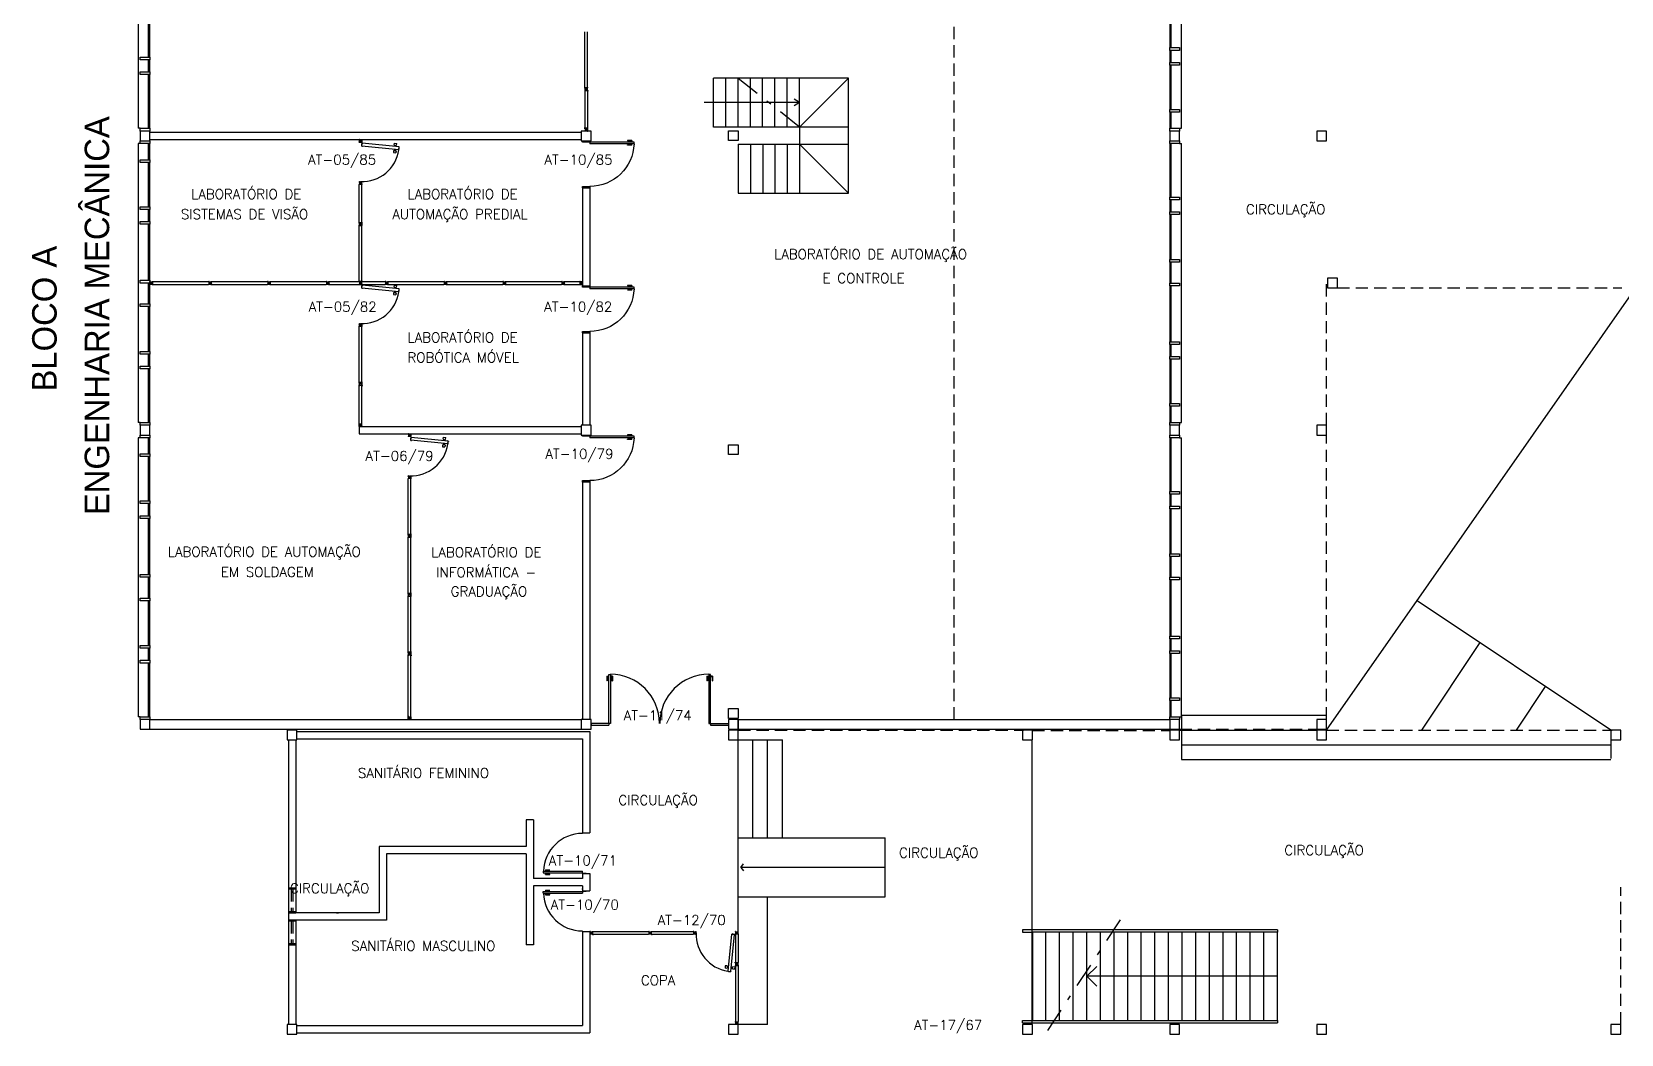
# Model space of a CAD drawing. Header units: centimetres. Extents: x -214 to 72, y 205 to 367.
# Drawn here: x -213.24 to -180.83, y 278.9 to 299.34 of the extents above; entities that cross this region are included whole.
import ezdxf

# ---------------------------------------------------------------- set-up
doc = ezdxf.new("R2010")
doc.units = ezdxf.units.CM
doc.header["$MEASUREMENT"] = 0
doc.linetypes.add('DASHDOT', pattern=[1, 0.5, -0.25, 0, -0.25])
doc.linetypes.add('HIDDEN', pattern=[0.375, 0.25, -0.125])
doc.layers.get('0').update_dxf_attribs({"linetype": 'CONTINUOUS'})
for name, color, linetype in [('1', 1, 'CONTINUOUS'), ('2', 2, 'CONTINUOUS'), ('ALV', 2, 'CONTINUOUS'), ('AR-ATT01-EFL', 1, 'CONTINUOUS'), ('DIV', 2, 'CONTINUOUS'), ('ENDEREÇO NOVO', 2, 'CONTINUOUS'), ('ESQ', 1, 'CONTINUOUS'), ('ESTRUT', 3, 'CONTINUOUS'), ('JAN2', 1, 'HIDDEN'), ('MACANETA', 2, 'CONTINUOUS'), ('MARCO', 2, 'CONTINUOUS'), ('PISO', 1, 'CONTINUOUS'), ('PORTA', 1, 'CONTINUOUS'), ('PROJ', 1, 'HIDDEN'), ('PROJEÇÃO', 1, 'HIDDEN'), ('TEXTO', 2, 'CONTINUOUS'), ('USO', 2, 'CONTINUOUS')]:
    doc.layers.add(name, color=color, linetype=linetype)
doc.styles.add('UNB-100', font='simplex.shx', dxfattribs={"height": 0.2})

# ---------------------------------------------------------------- blocks, each defined once
blk = doc.blocks.new('DOOR80')
at = {"layer": 'MACANETA'}
for p, q in [((-0.015, -0.665), (-0.01, -0.665)), ((-0.015, -0.755), (-0.015, -0.665)), ((-0.015, -0.755), (0.012, -0.755)), ((-0.01, -0.755), (-0.01, -0.665)), ((-0.01, -0.735), (0.012, -0.735)), ((0.012, -0.763), (0.012, -0.728)), ((0.012, -0.728), (0.015, -0.728)), ((0.012, -0.763), (0.015, -0.763)), ((0.053, -0.728), (0.05, -0.728)), ((0.053, -0.763), (0.05, -0.763)), ((0.053, -0.763), (0.053, -0.728)), ((0.075, -0.735), (0.053, -0.735)), ((0.08, -0.755), (0.053, -0.755)), ((0.08, -0.665), (0.075, -0.665)), ((0.075, -0.755), (0.075, -0.665)), ((0.08, -0.755), (0.08, -0.665))]:
    blk.add_line(p, q, dxfattribs=at)
at = {"layer": 'PORTA'}
for p, q in [((0.015, -0.8), (0.015, 0)), ((0.015, 0), (0.05, 0)), ((0.05, -0.8), (0.05, 0)), ((0.05, -0.8), (0.015, -0.8))]:
    blk.add_line(p, q, dxfattribs=at)
at = {"layer": 'PORTA', "color": 1}
blk.add_arc((0.02, 0), 0.8, 272.1491, 0, dxfattribs=at)
blk = doc.blocks.new('DOOR-80')
at = {"layer": 'MACANETA'}
for p, q in [((-0.08, -0.755), (-0.08, -0.665)), ((-0.08, -0.665), (-0.075, -0.665)), ((-0.08, -0.755), (-0.053, -0.755)), ((-0.075, -0.755), (-0.075, -0.665)), ((-0.075, -0.735), (-0.053, -0.735)), ((-0.053, -0.728), (-0.05, -0.728)), ((-0.053, -0.763), (-0.053, -0.728)), ((-0.053, -0.763), (-0.05, -0.763)), ((-0.012, -0.728), (-0.015, -0.728)), ((-0.012, -0.763), (-0.015, -0.763)), ((-0.012, -0.763), (-0.012, -0.728)), ((0.01, -0.735), (-0.012, -0.735)), ((0.015, -0.755), (-0.012, -0.755)), ((0.01, -0.755), (0.01, -0.665)), ((0.015, -0.665), (0.01, -0.665)), ((0.015, -0.755), (0.015, -0.665))]:
    blk.add_line(p, q, dxfattribs=at)
at = {"layer": 'PORTA'}
for p, q in [((-0.05, -0.8), (-0.05, 0)), ((-0.015, 0), (-0.05, 0)), ((-0.015, -0.8), (-0.015, 0)), ((-0.05, -0.8), (-0.015, -0.8))]:
    blk.add_line(p, q, dxfattribs=at)
at = {"layer": 'PORTA', "color": 1}
blk.add_arc((-0.02, 0), 0.8, 180, 267.8509, dxfattribs=at)
blk = doc.blocks.new('ESQ6')
at = {"layer": 'ESQ'}
for p, q in [((-0.24, 5.745), (-0.24, 0.055)), ((-0.2, 5.745), (-0.24, 5.745)), ((-0.2, 5.745), (-0.2, 5.745)), ((-0.025, 5.415), (-0.025, 5.745)), ((0, 5.415), (0, 5.745)), ((-0.025, 4.455), (-0.025, 5.36)), ((0, 4.455), (0, 5.36)), ((-0.025, 4.155), (-0.025, 4.4)), ((0, 4.155), (0, 4.4)), ((-0.025, 2.955), (-0.025, 4.1)), ((0, 2.955), (0, 4.1)), ((-0.025, 2.475), (-0.025, 2.9)), ((0, 2.475), (0, 2.9)), ((-0.025, 1.505), (-0.025, 2.42)), ((0, 1.505), (0, 2.42)), ((-0.025, 1.205), (-0.025, 1.45)), ((0, 1.205), (0, 1.45)), ((-0.025, 0.055), (-0.025, 1.15)), ((0, 0.055), (0, 1.15)), ((-0.2, 0.055), (-0.24, 0.055))]:
    blk.add_line(p, q, dxfattribs=at)
for points in [[(0, 5.745), (-0.2, 5.745), (-0.2, 5.8), (0, 5.8)], [(0, 5.36), (-0.2, 5.36), (-0.2, 5.415), (0, 5.415)], [(0, 4.4), (-0.2, 4.4), (-0.2, 4.455), (0, 4.455)], [(0, 4.1), (-0.2, 4.1), (-0.2, 4.155), (0, 4.155)], [(0, 2.9), (-0.2, 2.9), (-0.2, 2.955), (0, 2.955)], [(0, 2.42), (-0.2, 2.42), (-0.2, 2.475), (0, 2.475)], [(0, 1.45), (-0.2, 1.45), (-0.2, 1.505), (0, 1.505)], [(0, 1.15), (-0.2, 1.15), (-0.2, 1.205), (0, 1.205)], [(0, 0), (-0.2, 0), (-0.2, 0.055), (0, 0.055)]]:
    blk.add_lwpolyline(points, close=True, dxfattribs=at)
blk = doc.blocks.new('DOOR90')
at = {"layer": 'MACANETA'}
for p, q in [((-0.015, -0.755), (-0.01, -0.755)), ((-0.015, -0.845), (-0.015, -0.755)), ((-0.015, -0.845), (0.012, -0.845)), ((-0.01, -0.845), (-0.01, -0.755)), ((-0.01, -0.825), (0.012, -0.825)), ((0.012, -0.853), (0.012, -0.818)), ((0.012, -0.818), (0.015, -0.818)), ((0.012, -0.853), (0.015, -0.853)), ((0.053, -0.818), (0.05, -0.818)), ((0.053, -0.853), (0.05, -0.853)), ((0.053, -0.853), (0.053, -0.818)), ((0.075, -0.825), (0.053, -0.825)), ((0.08, -0.845), (0.053, -0.845)), ((0.08, -0.755), (0.075, -0.755)), ((0.075, -0.845), (0.075, -0.755)), ((0.08, -0.845), (0.08, -0.755))]:
    blk.add_line(p, q, dxfattribs=at)
at = {"layer": 'PORTA'}
for p, q in [((0.015, -0.89), (0.015, 0.01)), ((0.015, 0.01), (0.05, 0.01)), ((0.05, -0.89), (0.05, 0.01)), ((0.05, -0.89), (0.015, -0.89))]:
    blk.add_line(p, q, dxfattribs=at)
at = {"layer": 'PORTA', "color": 1}
blk.add_arc((0.02, 0.01), 0.9, 271.9102, 0, dxfattribs=at)
blk = doc.blocks.new('PDFT')
at = {"color": 1}
for p, q in [((0.318, 0.979), (0.318, 0.889)), ((0.318, 0.979), (0.358, 0.979)), ((0.433, 0.979), (0.393, 0.979)), ((0.433, 0.979), (0.433, 0.889)), ((2.362, 0.979), (2.362, 0.889)), ((2.362, 0.979), (2.402, 0.979)), ((2.477, 0.979), (2.437, 0.979)), ((2.477, 0.979), (2.477, 0.889)), ((0.328, 0.889), (0.318, 0.889)), ((0.328, 0.969), (0.328, 0.889)), ((0.328, 0.969), (0.358, 0.969)), ((0.423, 0.969), (0.393, 0.969)), ((0.423, 0.969), (0.423, 0.889)), ((0.423, 0.889), (0.433, 0.889)), ((2.372, 0.889), (2.362, 0.889)), ((2.372, 0.969), (2.372, 0.889)), ((2.372, 0.969), (2.402, 0.969)), ((2.467, 0.969), (2.437, 0.969)), ((2.467, 0.969), (2.467, 0.889)), ((2.467, 0.889), (2.477, 0.889))]:
    blk.add_line(p, q, dxfattribs=at)
at = {"color": 2}
for p, q in [((0.358, 0.018), (0.358, 1.019)), ((0.358, 1.019), (0.393, 1.019)), ((0.393, 1.019), (0.393, 0.018)), ((2.402, 1.019), (2.402, 0.018)), ((2.437, 1.019), (2.402, 1.019)), ((2.437, 0.018), (2.437, 1.019)), ((0.358, 0.018), (0, 0.017)), ((0, 0.017), (0, -0.017)), ((0.393, 0.018), (0.358, 0.018)), ((0.358, 0.018), (0.358, -0.017)), ((2.402, 0.018), (2.437, 0.018)), ((2.437, 0.017), (2.437, -0.017)), ((2.437, 0.017), (2.805, 0.017)), ((2.805, 0.017), (2.805, -0.017)), ((0, -0.017), (0.358, -0.017)), ((2.437, -0.017), (2.805, -0.017))]:
    blk.add_line(p, q, dxfattribs=at)
at = {"color": 1}
for centre, start, end in [((0.393, 0.018), 0.0837, 90), ((2.402, 0.018), 90, 179.9163)]:
    blk.add_arc(centre, 1.002, start, end, dxfattribs=at)
blk = doc.blocks.new('MTDIV')
for p, q in [((-0.0285, 0.0185), (-0.0285, 0.0285)), ((-0.0185, 0.0285), (-0.0285, 0.0285)), ((-0.0265, 0.0185), (-0.0285, 0.0185)), ((-0.0265, 0.0235), (-0.0265, 0.0265)), ((-0.0265, 0.0265), (-0.0185, 0.0265)), ((-0.0265, 0.0235), (0.0265, 0.0235)), ((-0.0215, 0.0235), (-0.0265, 0.0235)), ((-0.0265, 0.0185), (-0.0265, 0.0215)), ((-0.0265, 0.0215), (-0.0235, 0.0215)), ((-0.0235, 0.0215), (-0.0235, -0.0215)), ((-0.0215, 0.0235), (-0.0215, 0.0215)), ((-0.0215, 0.0215), (0.0215, 0.0215)), ((-0.0215, 0.0195), (0.0195, 0.0195)), ((-0.0215, 0.0195), (-0.0215, -0.0195)), ((-0.0185, 0.0265), (-0.0185, 0.0285)), ((-0.0049, 0), (0.0049, 0)), ((0, -0.0049), (0, 0.0049)), ((0.0195, 0.0095), (0.0115, 0.0095)), ((0.0115, 0.0095), (0.0115, 0.0075)), ((0.0215, 0.0075), (0.0115, 0.0075)), ((0.0135, 0.0075), (0.0135, 0.0055)), ((0.0215, 0.0055), (0.0135, 0.0055)), ((0.0185, 0.0265), (0.0185, 0.0285)), ((0.0185, 0.0285), (0.0285, 0.0285)), ((0.0185, 0.0265), (0.0265, 0.0265)), ((0.0195, 0.0195), (0.0195, 0.0095)), ((0.0215, 0.0235), (0.0215, 0.0075)), ((0.0215, 0.0235), (0.0265, 0.0235)), ((0.0215, 0.0055), (0.0215, -0.0055)), ((0.0235, 0.0215), (0.0235, -0.0215)), ((0.0265, 0.0215), (0.0235, 0.0215)), ((0.0265, 0.0235), (0.0265, 0.0265)), ((0.0265, 0.0185), (0.0265, 0.0215)), ((0.0265, 0.0185), (0.0285, 0.0185)), ((0.0285, 0.0185), (0.0285, 0.0285)), ((-0.0285, -0.0185), (-0.0285, -0.0285)), ((-0.0285, -0.0185), (-0.0265, -0.0185)), ((-0.0185, -0.0285), (-0.0285, -0.0285)), ((-0.0265, -0.0185), (-0.0265, -0.0215)), ((-0.0265, -0.0215), (-0.0235, -0.0215)), ((0.0265, -0.0235), (-0.0265, -0.0235)), ((-0.0265, -0.0235), (-0.0265, -0.0265)), ((-0.0215, -0.0235), (-0.0265, -0.0235)), ((-0.0185, -0.0265), (-0.0265, -0.0265)), ((-0.0215, -0.0195), (0.0195, -0.0195)), ((-0.0215, -0.0215), (0.0215, -0.0215)), ((-0.0215, -0.0215), (-0.0215, -0.0235)), ((-0.0185, -0.0265), (-0.0185, -0.0285)), ((0.0215, -0.0075), (0.0115, -0.0075)), ((0.0115, -0.0075), (0.0115, -0.0095)), ((0.0195, -0.0095), (0.0115, -0.0095)), ((0.0215, -0.0055), (0.0135, -0.0055)), ((0.0135, -0.0055), (0.0135, -0.0075)), ((0.0185, -0.0265), (0.0185, -0.0285)), ((0.0265, -0.0265), (0.0185, -0.0265)), ((0.0185, -0.0285), (0.0285, -0.0285)), ((0.0195, -0.0095), (0.0195, -0.0195)), ((0.0215, -0.0075), (0.0215, -0.0235)), ((0.0215, -0.0235), (0.0265, -0.0235)), ((0.0265, -0.0215), (0.0235, -0.0215)), ((0.0265, -0.0185), (0.0265, -0.0215)), ((0.0285, -0.0185), (0.0265, -0.0185)), ((0.0265, -0.0235), (0.0265, -0.0265)), ((0.0285, -0.0185), (0.0285, -0.0285))]:
    blk.add_line(p, q)
blk = doc.blocks.new('DIV12')
for p, q in [((-0.005, 0), (0.005, 0)), ((0, -0.005), (0, 0.005)), ((0.024, 0.018), (0.028, 0.018)), ((0.024, 0.018), (0.024, 0.016)), ((0.024, 0.016), (0.028, 0.016)), ((0.028, 0.03), (0.043, 0.03)), ((0.028, 0.018), (0.028, 0.03)), ((0.028, -0.017), (0.028, 0.016)), ((0.03, 0.028), (1.169, 0.028)), ((0.03, -0.029), (0.03, 0.028)), ((0.043, 0.03), (0.043, 0.028)), ((0.024, -0.017), (0.028, -0.017)), ((0.024, -0.017), (0.024, -0.019)), ((0.024, -0.019), (0.028, -0.019)), ((0.028, -0.031), (0.028, -0.019)), ((0.028, -0.031), (0.043, -0.031)), ((0.03, -0.029), (1.169, -0.029)), ((0.043, -0.029), (0.043, -0.031))]:
    blk.add_line(p, q)
blk = doc.blocks.new('A$C34F976D8')
at = {"layer": 'DIV'}
blk.add_blockref('MTDIV', (0.028, 0.028), dxfattribs=at)
blk = doc.blocks.new('PLXE')
at = {"color": 1}
for p, q in [((0.043, 0.69), (0.048, 0.74)), ((0.082, 0.686), (0.043, 0.69)), ((0.087, 0.736), (0.048, 0.74)), ((0.082, 0.686), (0.084, 0.701)), ((0.112, 0.698), (0.084, 0.701)), ((0.086, 0.721), (0.087, 0.736)), ((0.114, 0.718), (0.086, 0.721)), ((0.169, 0.693), (0.197, 0.69)), ((0.171, 0.713), (0.199, 0.71)), ((0.195, 0.675), (0.197, 0.69)), ((0.195, 0.675), (0.235, 0.671)), ((0.199, 0.71), (0.2, 0.725)), ((0.2, 0.725), (0.24, 0.721)), ((0.235, 0.671), (0.24, 0.721))]:
    blk.add_line(p, q, dxfattribs=at)
at = {"color": 2}
for p, q in [((0.121, 0.788), (0.047, 0.032)), ((0.178, 0.782), (0.103, 0.027)), ((0.119, 0.79), (0.118, 0.776)), ((0.118, 0.776), (0.12, 0.776)), ((0.131, 0.789), (0.119, 0.79)), ((0.178, 0.782), (0.121, 0.788)), ((0.131, 0.794), (0.133, 0.794)), ((0.131, 0.794), (0.131, 0.789)), ((0.133, 0.794), (0.133, 0.789)), ((0.166, 0.786), (0.133, 0.789)), ((0.166, 0.791), (0.168, 0.79)), ((0.166, 0.791), (0.166, 0.786)), ((0.168, 0.79), (0.168, 0.785)), ((0.18, 0.784), (0.168, 0.785)), ((0.176, 0.77), (0.178, 0.77)), ((0.18, 0.784), (0.178, 0.77)), ((-0.008, 0), (0.008, 0)), ((0, 0.006), (0, -0.007)), ((0.044, 0.031), (0.046, 0.045)), ((0.056, 0.029), (0.044, 0.031)), ((0.046, 0.045), (0.048, 0.045)), ((0.103, 0.027), (0.047, 0.032)), ((0.056, 0.024), (0.056, 0.029)), ((0.056, 0.024), (0.058, 0.024)), ((0.091, 0.026), (0.058, 0.029)), ((0.058, 0.024), (0.058, 0.029)), ((0.091, 0.021), (0.091, 0.026)), ((0.091, 0.021), (0.093, 0.021)), ((0.105, 0.025), (0.093, 0.026)), ((0.093, 0.021), (0.093, 0.026)), ((0.104, 0.039), (0.106, 0.039)), ((0.105, 0.025), (0.106, 0.039))]:
    blk.add_line(p, q, dxfattribs=at)
at = {"color": 1}
blk.add_arc((0.065, 0.028), 0.764, 357.9063, 81.358, dxfattribs=at)

msp = doc.modelspace()

# ---------------------------------------------------------------- linework, layer by layer
at = {"layer": '1'}
msp.add_lwpolyline([(-187.835, 280.078), (-191.724, 280.078), (-191.522, 280.28), (-191.724, 280.078), (-191.522, 279.875)], dxfattribs=at)
at = {"layer": '2'}
for p, q in [((-199.035, 297.123, -0.009), (-199.035, 297.323, -0.009)), ((-199.035, 297.323, -0.009), (-198.835, 297.323, -0.009)), ((-198.835, 297.323, -0.009), (-198.835, 297.123, -0.009)), ((-198.835, 297.123, -0.009), (-199.035, 297.123, -0.009)), ((-199.035, 290.718), (-199.035, 290.918)), ((-199.035, 290.918), (-198.835, 290.918)), ((-198.835, 290.918), (-198.835, 290.718)), ((-198.835, 290.718), (-199.035, 290.718)), ((-199.035, 285.338), (-199.035, 285.538)), ((-199.035, 285.538), (-198.835, 285.538)), ((-198.835, 285.338), (-199.035, 285.338)), ((-198.835, 285.538), (-198.835, 285.338))]:
    msp.add_line(p, q, dxfattribs=at)
at = {"layer": 'ALV', "ltscale": 10}
for p, q in [((-199.087, 298.398, 0.006), (-199.337, 298.398, 0.006)), ((-196.587, 298.398, -0.231), (-199.087, 298.398, 0.006)), ((-197.585, 297.398, 0.042), (-196.587, 298.398, -0.231)), ((-196.587, 296.048, -0.231), (-196.587, 298.398, 0.006)), ((-196.587, 297.398, 0.006), (-199.337, 297.398, 0.006)), ((-198.835, 297.048, 0.042), (-198.835, 296.048, -0.009)), ((-197.585, 297.048, 0.042), (-196.587, 296.048, -0.231)), ((-198.835, 296.048, 0.079), (-197.952, 296.048, 0.047))]:
    msp.add_line(p, q, dxfattribs=at)
at = {"layer": 'ALV'}
for p, q in [((-199.337, 297.398, -0.294), (-199.337, 298.398, -0.294)), ((-199.087, 297.398, -0.294), (-199.087, 298.398, -0.294)), ((-198.837, 297.398, -0.294), (-198.837, 298.398, -0.294)), ((-198.587, 297.398, -0.294), (-198.587, 298.398, -0.294)), ((-198.337, 297.398, -0.294), (-198.337, 298.398, -0.294)), ((-198.087, 297.398, -0.294), (-198.087, 298.398, -0.294)), ((-197.837, 297.398, -0.294), (-197.837, 298.398, -0.294)), ((-197.587, 297.398, -0.294), (-197.587, 298.398, -0.294)), ((-210.835, 297.293), (-202.035, 297.293)), ((-210.835, 297.143), (-202.035, 297.143)), ((-202.01, 296.158), (-202.01, 294.16)), ((-202.01, 296.158), (-201.86, 296.158)), ((-201.86, 296.158), (-201.86, 294.16)), ((-202.01, 294.16), (-201.86, 294.16)), ((-202.01, 293.201), (-201.86, 293.201)), ((-202.01, 293.201), (-202.01, 291.318)), ((-201.86, 293.201), (-201.86, 291.318)), ((-206.567, 291.293), (-206.567, 292.129)), ((-206.51, 291.293), (-206.51, 292.129)), ((-206.567, 291.293), (-202.035, 291.293)), ((-206.567, 291.293), (-206.567, 291.143)), ((-206.567, 291.143), (-206.565, 291.143)), ((-206.565, 291.143), (-202.035, 291.143)), ((-202.009, 290.158), (-202.01, 285.326)), ((-201.859, 290.158), (-201.86, 285.326)), ((-210.835, 285.318), (-202.048, 285.318)), ((-202.01, 285.326), (-201.86, 285.326)), ((-199.035, 285.318), (-199.035, 285.118)), ((-198.835, 285.318), (-190.035, 285.318)), ((-198.835, 285.318), (-198.835, 285.118)), ((-190.035, 285.318), (-190.035, 285.118)), ((-211.035, 285.118), (-202.048, 285.118)), ((-207.835, 285.073), (-201.86, 285.073)), ((-207.835, 285.073), (-201.86, 285.073)), ((-201.86, 285.073), (-201.86, 283.003)), ((-201.86, 285.073), (-201.86, 283.003)), ((-198.835, 285.118), (-190.035, 285.118)), ((-208.01, 284.898), (-208.01, 279.098)), ((-208.01, 284.898), (-208.01, 279.098)), ((-207.86, 284.898), (-207.86, 281.373)), ((-207.86, 284.898), (-207.86, 281.373)), ((-207.835, 284.923), (-202.01, 284.923)), ((-207.835, 284.923), (-202.01, 284.923)), ((-202.01, 284.923), (-202.01, 283.003)), ((-202.01, 284.923), (-202.01, 283.003)), ((-203.16, 283.273), (-203.16, 282.723)), ((-203.01, 283.273), (-203.16, 283.273)), ((-203.01, 283.273), (-203.01, 282.073)), ((-206.16, 282.723), (-206.16, 281.373)), ((-203.16, 282.723), (-206.16, 282.723)), ((-202.01, 283.003), (-201.86, 283.003)), ((-206.01, 282.573), (-206.01, 281.223)), ((-203.16, 282.573), (-206.01, 282.573)), ((-203.16, 282.573), (-203.16, 280.723)), ((-202.01, 282.073), (-203.01, 282.073)), ((-202.01, 282.173), (-202.01, 282.073)), ((-202.01, 282.173), (-201.86, 282.173)), ((-202.01, 282.173), (-202.01, 282.073)), ((-201.86, 282.173), (-201.86, 281.823)), ((-207.86, 281.873), (-208.01, 281.873)), ((-203.01, 281.923), (-203.01, 280.723)), ((-202.01, 281.923), (-203.01, 281.923)), ((-202.01, 281.923), (-202.01, 281.823)), ((-202.01, 281.823), (-201.86, 281.823)), ((-208.01, 281.373), (-207.86, 281.373)), ((-207.86, 281.223), (-208.01, 281.223)), ((-207.86, 281.223), (-208.01, 281.223)), ((-206.16, 281.373), (-207.86, 281.373)), ((-206.01, 281.223), (-207.86, 281.223)), ((-207.86, 281.223), (-207.86, 279.098)), ((-207.03, 281.373), (-206.99, 281.373)), ((-202.01, 280.993), (-202.01, 279.073)), ((-202.01, 280.993), (-201.86, 280.993)), ((-201.86, 280.993), (-201.86, 280.843)), ((-201.86, 280.843), (-201.86, 278.923)), ((-208.01, 280.723), (-207.86, 280.723)), ((-208.01, 280.723), (-207.86, 280.723)), ((-203.01, 280.723), (-203.16, 280.723)), ((-187.835, 279.178), (-187.835, 279.127)), ((-187.835, 279.178), (-187.835, 279.178)), ((-187.835, 279.178), (-187.835, 279.178)), ((-207.835, 279.073), (-202.01, 279.073)), ((-207.835, 278.923), (-201.86, 278.923)), ((-192.835, 279.098), (-192.835, 279.098))]:
    msp.add_line(p, q, dxfattribs=at)
at = {"layer": 'ALV', "linetype": 'HIDDEN', "ltscale": 10}
for p, q in [((-197.585, 297.398, 0.06), (-197.585, 296.048, -0.009)), ((-198.835, 297.048, 0.079), (-196.587, 297.048, -0.003)), ((-198.585, 297.048, 0.042), (-198.585, 296.048, -0.009)), ((-198.335, 297.048, 0.042), (-198.335, 296.048, -0.009)), ((-198.085, 297.048, 0.042), (-198.085, 296.048, -0.009)), ((-197.835, 297.048, 0.042), (-197.835, 296.048, -0.009)), ((-197.952, 296.048, 0.092), (-196.587, 296.048, -0.231))]:
    msp.add_line(p, q, dxfattribs=at)
at = {"layer": 'AR-ATT01-EFL'}
for p, q in [((-197.587, 297.898, 0.006), (-197.695, 297.968, 0.006)), ((-197.587, 297.898, 0.006), (-199.529, 297.898, 0.006)), ((-197.587, 297.898, 0.006), (-197.695, 297.829, 0.006)), ((-198.785, 282.3), (-198.726, 282.37)), ((-198.785, 282.3), (-198.726, 282.231))]:
    msp.add_line(p, q, dxfattribs=at)
msp.add_lwpolyline([(-195.835, 282.3), (-198.785, 282.3)], dxfattribs=at)
at = {"layer": 'DIV'}
for p, q in [((-201.966, 298.143), (-201.966, 298.128)), ((-201.954, 298.143), (-201.966, 298.143)), ((-201.966, 298.128), (-201.964, 298.128)), ((-201.964, 298.141), (-201.964, 297.377)), ((-201.907, 298.141), (-201.964, 298.141)), ((-201.954, 298.148), (-201.954, 298.143)), ((-201.954, 298.148), (-201.952, 298.148)), ((-201.952, 298.148), (-201.952, 298.143)), ((-201.919, 298.143), (-201.952, 298.143)), ((-201.93, 298.171), (-201.94, 298.171)), ((-201.935, 298.176), (-201.935, 298.166)), ((-201.919, 298.148), (-201.919, 298.143)), ((-201.919, 298.148), (-201.917, 298.148)), ((-201.917, 298.148), (-201.917, 298.143)), ((-201.905, 298.143), (-201.917, 298.143)), ((-201.907, 298.141), (-201.907, 297.377)), ((-201.907, 298.128), (-201.905, 298.128)), ((-201.905, 298.143), (-201.905, 298.128)), ((-201.966, 297.389), (-201.964, 297.389)), ((-201.966, 297.375), (-201.966, 297.389)), ((-201.954, 297.375), (-201.966, 297.375)), ((-201.907, 297.377), (-201.964, 297.377)), ((-201.954, 297.37), (-201.954, 297.375)), ((-201.954, 297.37), (-201.952, 297.37)), ((-201.952, 297.37), (-201.952, 297.375)), ((-201.919, 297.375), (-201.952, 297.375)), ((-201.919, 297.37), (-201.919, 297.375)), ((-201.919, 297.37), (-201.917, 297.37)), ((-201.917, 297.37), (-201.917, 297.375)), ((-201.905, 297.375), (-201.917, 297.375)), ((-201.907, 297.389), (-201.905, 297.389)), ((-201.905, 297.375), (-201.905, 297.389)), ((-206.567, 295.448), (-206.567, 296.228)), ((-206.51, 295.448), (-206.51, 296.228)), ((-206.569, 295.46), (-206.567, 295.46)), ((-206.569, 295.446), (-206.569, 295.46)), ((-206.557, 295.446), (-206.569, 295.446)), ((-206.51, 295.448), (-206.567, 295.448)), ((-206.557, 295.441), (-206.557, 295.446)), ((-206.557, 295.441), (-206.555, 295.441)), ((-206.555, 295.441), (-206.555, 295.446)), ((-206.522, 295.446), (-206.555, 295.446)), ((-206.534, 295.418), (-206.544, 295.418)), ((-206.539, 295.412), (-206.539, 295.423)), ((-206.522, 295.441), (-206.522, 295.446)), ((-206.522, 295.441), (-206.52, 295.441)), ((-206.52, 295.441), (-206.52, 295.446)), ((-206.508, 295.446), (-206.52, 295.446)), ((-206.51, 295.46), (-206.508, 295.46)), ((-206.508, 295.446), (-206.508, 295.46)), ((-202.412, 294.218), (-202.402, 294.218)), ((-202.407, 294.212), (-202.407, 294.223)), ((-202.383, 294.236), (-202.378, 294.236)), ((-202.383, 294.236), (-202.383, 294.234)), ((-202.383, 294.234), (-202.378, 294.234)), ((-202.383, 294.201), (-202.378, 294.201)), ((-202.383, 294.201), (-202.383, 294.199)), ((-202.383, 294.199), (-202.378, 294.199)), ((-202.378, 294.248), (-202.364, 294.248)), ((-202.378, 294.236), (-202.378, 294.248)), ((-202.378, 294.201), (-202.378, 294.234)), ((-202.378, 294.187), (-202.378, 294.199)), ((-202.378, 294.187), (-202.364, 294.187)), ((-202.376, 294.246), (-202.01, 294.246)), ((-202.376, 294.189), (-202.376, 294.246)), ((-202.376, 294.189), (-202.01, 294.189)), ((-202.364, 294.248), (-202.364, 294.246)), ((-202.364, 294.189), (-202.364, 294.187)), ((-206.569, 292.131), (-206.569, 292.117)), ((-206.557, 292.131), (-206.569, 292.131)), ((-206.569, 292.117), (-206.567, 292.117)), ((-206.51, 292.129), (-206.567, 292.129)), ((-206.557, 292.136), (-206.557, 292.131)), ((-206.557, 292.136), (-206.555, 292.136)), ((-206.555, 292.136), (-206.555, 292.131)), ((-206.522, 292.131), (-206.555, 292.131)), ((-206.534, 292.16), (-206.544, 292.16)), ((-206.539, 292.155), (-206.539, 292.165)), ((-206.522, 292.136), (-206.522, 292.131)), ((-206.522, 292.136), (-206.52, 292.136)), ((-206.52, 292.136), (-206.52, 292.131)), ((-206.508, 292.131), (-206.52, 292.131)), ((-206.51, 292.117), (-206.508, 292.117)), ((-206.508, 292.131), (-206.508, 292.117)), ((-205.534, 289.057), (-205.544, 289.057)), ((-205.539, 289.052), (-205.539, 289.062)), ((-205.534, 287.857), (-205.544, 287.857)), ((-205.539, 287.852), (-205.539, 287.862)), ((-205.569, 286.628), (-205.569, 286.614)), ((-205.557, 286.628), (-205.569, 286.628)), ((-205.569, 286.614), (-205.567, 286.614)), ((-205.567, 285.318), (-205.567, 286.626)), ((-205.51, 286.626), (-205.567, 286.626)), ((-205.557, 286.633), (-205.557, 286.628)), ((-205.557, 286.633), (-205.555, 286.633)), ((-205.555, 286.633), (-205.555, 286.628)), ((-205.522, 286.628), (-205.555, 286.628)), ((-205.534, 286.657), (-205.544, 286.657)), ((-205.534, 286.657), (-205.544, 286.657)), ((-205.539, 286.652), (-205.539, 286.662)), ((-205.539, 286.652), (-205.539, 286.662)), ((-205.522, 286.633), (-205.522, 286.628)), ((-205.522, 286.633), (-205.52, 286.633)), ((-205.52, 286.633), (-205.52, 286.628)), ((-205.508, 286.628), (-205.52, 286.628)), ((-205.51, 285.318), (-205.51, 286.626)), ((-205.51, 286.614), (-205.508, 286.614)), ((-205.508, 286.628), (-205.508, 286.614)), ((-205.534, 285.346), (-205.544, 285.346)), ((-205.539, 285.341), (-205.539, 285.351)), ((-200.632, 280.959), (-200.632, 280.969)), ((-200.608, 280.983), (-200.603, 280.983)), ((-200.608, 280.983), (-200.608, 280.981)), ((-200.608, 280.981), (-200.603, 280.981)), ((-200.608, 280.948), (-200.603, 280.948)), ((-200.608, 280.948), (-200.608, 280.946)), ((-200.608, 280.946), (-200.603, 280.946)), ((-200.603, 280.995), (-200.589, 280.995)), ((-200.603, 280.983), (-200.603, 280.995)), ((-200.603, 280.948), (-200.603, 280.981)), ((-200.603, 280.934), (-200.603, 280.946)), ((-200.603, 280.934), (-200.589, 280.934)), ((-200.601, 280.993), (-199.751, 280.993)), ((-200.601, 280.936), (-200.601, 280.993)), ((-200.601, 280.936), (-199.751, 280.936)), ((-200.589, 280.995), (-200.589, 280.993)), ((-200.589, 280.936), (-200.589, 280.934)), ((-198.892, 280.936), (-198.892, 280.357)), ((-198.835, 280.936), (-198.835, 280.357)), ((-198.892, 280.369), (-198.894, 280.369)), ((-198.894, 280.355), (-198.894, 280.369)), ((-198.894, 280.355), (-198.882, 280.355)), ((-198.892, 280.357), (-198.835, 280.357)), ((-198.882, 280.35), (-198.882, 280.355)), ((-198.88, 280.35), (-198.882, 280.35)), ((-198.88, 280.355), (-198.847, 280.355)), ((-198.88, 280.35), (-198.88, 280.355)), ((-198.847, 280.35), (-198.847, 280.355)), ((-198.845, 280.35), (-198.847, 280.35)), ((-198.845, 280.355), (-198.833, 280.355)), ((-198.845, 280.35), (-198.845, 280.355)), ((-198.833, 280.369), (-198.835, 280.369)), ((-198.833, 280.355), (-198.833, 280.369))]:
    msp.add_line(p, q, dxfattribs=at)
at = {"layer": 'ESQ'}
for p, q in [((-211.075, 291.063), (-211.075, 285.373)), ((-211.035, 291.063), (-211.075, 291.063)), ((-211.035, 291.063), (-211.035, 291.063)), ((-210.86, 290.733), (-210.86, 291.063)), ((-210.835, 290.733), (-210.835, 291.063)), ((-210.86, 289.773), (-210.86, 290.678)), ((-210.835, 289.773), (-210.835, 290.678)), ((-210.86, 289.473), (-210.86, 289.718)), ((-210.835, 289.473), (-210.835, 289.718)), ((-210.86, 288.273), (-210.86, 289.418)), ((-210.835, 288.273), (-210.835, 289.418)), ((-210.86, 287.793), (-210.86, 288.218)), ((-210.835, 287.793), (-210.835, 288.218)), ((-210.86, 286.823), (-210.86, 287.738)), ((-210.835, 286.823), (-210.835, 287.738)), ((-210.86, 286.523), (-210.86, 286.768)), ((-210.835, 286.523), (-210.835, 286.768)), ((-210.86, 285.373), (-210.86, 286.468)), ((-210.835, 285.373), (-210.835, 286.468)), ((-211.035, 285.373), (-211.075, 285.373))]:
    msp.add_line(p, q, dxfattribs=at)
for points in [[(-210.835, 291.063), (-211.035, 291.063), (-211.035, 291.118), (-210.835, 291.118)], [(-210.835, 290.678), (-211.035, 290.678), (-211.035, 290.733), (-210.835, 290.733)], [(-210.835, 289.718), (-211.035, 289.718), (-211.035, 289.773), (-210.835, 289.773)], [(-210.835, 289.418), (-211.035, 289.418), (-211.035, 289.473), (-210.835, 289.473)], [(-210.835, 288.218), (-211.035, 288.218), (-211.035, 288.273), (-210.835, 288.273)], [(-210.835, 287.738), (-211.035, 287.738), (-211.035, 287.793), (-210.835, 287.793)], [(-210.835, 286.768), (-211.035, 286.768), (-211.035, 286.823), (-210.835, 286.823)], [(-210.835, 286.468), (-211.035, 286.468), (-211.035, 286.523), (-210.835, 286.523)], [(-210.835, 285.318), (-211.035, 285.318), (-211.035, 285.373), (-210.835, 285.373)]]:
    msp.add_lwpolyline(points, close=True, dxfattribs=at)
at = {"layer": 'ESTRUT'}
for points in [[(-210.835, 297.318), (-211.035, 297.318), (-211.035, 297.118), (-210.835, 297.118)], [(-201.835, 297.318), (-202.035, 297.318), (-202.035, 297.118), (-201.835, 297.118)], [(-189.835, 297.318), (-190.035, 297.318), (-190.035, 297.118), (-189.835, 297.118)], [(-186.835, 297.318), (-187.035, 297.318), (-187.035, 297.118), (-186.835, 297.118)], [(-186.615, 294.318), (-186.815, 294.318), (-186.815, 294.118), (-186.615, 294.118)], [(-210.835, 291.318), (-211.035, 291.318), (-211.035, 291.118), (-210.835, 291.118)], [(-201.835, 291.318), (-202.035, 291.318), (-202.035, 291.118), (-201.835, 291.118)], [(-189.835, 291.318), (-190.035, 291.318), (-190.035, 291.118), (-189.835, 291.118)], [(-186.835, 291.318), (-187.035, 291.318), (-187.035, 291.118), (-186.835, 291.118)], [(-210.835, 285.318), (-211.035, 285.318), (-211.035, 285.118), (-210.835, 285.118)], [(-201.835, 285.318), (-202.035, 285.318), (-202.035, 285.118), (-201.835, 285.118)], [(-198.835, 285.318), (-199.035, 285.318), (-199.035, 285.118), (-198.835, 285.118)], [(-189.835, 285.318), (-190.035, 285.318), (-190.035, 285.118), (-189.835, 285.118)], [(-186.835, 285.318), (-187.035, 285.318), (-187.035, 285.118), (-186.835, 285.118)], [(-207.835, 285.098), (-208.035, 285.098), (-208.035, 284.898), (-207.835, 284.898)], [(-207.835, 285.098), (-208.035, 285.098), (-208.035, 284.898), (-207.835, 284.898)], [(-198.835, 285.098), (-199.035, 285.098), (-199.035, 284.898), (-198.835, 284.898)], [(-198.835, 285.098), (-199.035, 285.098), (-199.035, 284.898), (-198.835, 284.898)], [(-192.835, 285.098), (-193.035, 285.098), (-193.035, 284.898), (-192.835, 284.898)], [(-192.835, 285.098), (-193.035, 285.098), (-193.035, 284.898), (-192.835, 284.898)], [(-189.835, 285.098), (-190.035, 285.098), (-190.035, 284.898), (-189.835, 284.898)], [(-189.835, 285.098), (-190.035, 285.098), (-190.035, 284.898), (-189.835, 284.898)], [(-186.835, 285.098), (-187.035, 285.098), (-187.035, 284.898), (-186.835, 284.898)], [(-186.835, 285.098), (-187.035, 285.098), (-187.035, 284.898), (-186.835, 284.898)], [(-180.835, 285.098), (-181.035, 285.098), (-181.035, 284.898), (-180.835, 284.898)], [(-207.835, 279.098), (-208.035, 279.098), (-208.035, 278.898), (-207.835, 278.898)], [(-198.835, 279.098), (-199.035, 279.098), (-199.035, 278.898), (-198.835, 278.898)], [(-192.835, 279.098), (-193.035, 279.098), (-193.035, 278.898), (-192.835, 278.898)], [(-189.835, 279.098), (-190.035, 279.098), (-190.035, 278.898), (-189.835, 278.898)], [(-186.835, 279.098), (-187.035, 279.098), (-187.035, 278.898), (-186.835, 278.898)], [(-180.835, 279.098), (-181.035, 279.098), (-181.035, 278.898), (-180.835, 278.898)]]:
    msp.add_lwpolyline(points, close=True, dxfattribs=at)
at = {"layer": 'JAN2'}
for p, q in [((-207.86, 281.853), (-208.01, 281.853)), ((-207.95, 281.853), (-207.95, 281.393)), ((-207.92, 281.853), (-207.92, 281.393)), ((-207.86, 281.393), (-208.01, 281.393)), ((-207.86, 281.203), (-208.01, 281.203)), ((-207.86, 281.203), (-208.01, 281.203)), ((-207.95, 281.203), (-207.95, 280.743)), ((-207.95, 281.203), (-207.95, 280.743)), ((-207.92, 281.203), (-207.92, 280.743)), ((-207.92, 281.203), (-207.92, 280.743)), ((-207.86, 280.743), (-208.01, 280.743)), ((-207.86, 280.743), (-208.01, 280.743))]:
    msp.add_line(p, q, dxfattribs=at)
at = {"layer": 'MARCO'}
for p, q in [((-202.01, 297.093), (-202.01, 297.118)), ((-202.01, 297.118), (-201.86, 297.118)), ((-202.01, 297.093), (-202.01, 297.093)), ((-201.86, 297.092), (-202.01, 297.093)), ((-201.86, 297.118), (-201.86, 297.092)), ((-202.009, 296.188), (-201.859, 296.188)), ((-202.009, 296.158), (-202.009, 296.188)), ((-201.859, 296.188), (-201.859, 296.158)), ((-202.01, 294.135), (-202.01, 294.16)), ((-201.86, 294.135), (-202.01, 294.135)), ((-202.01, 294.135), (-202.01, 294.135)), ((-201.86, 294.16), (-201.86, 294.135)), ((-202.009, 293.201), (-202.009, 293.231)), ((-202.009, 293.231), (-201.859, 293.231)), ((-201.859, 293.231), (-201.859, 293.201)), ((-202.01, 291.093), (-202.01, 291.118)), ((-202.01, 291.118), (-201.86, 291.118)), ((-201.86, 291.118), (-201.86, 291.092)), ((-202.01, 291.093), (-202.01, 291.093)), ((-201.86, 291.092), (-202.01, 291.093)), ((-202.009, 290.188), (-201.859, 290.188)), ((-202.009, 290.158), (-202.009, 290.188)), ((-201.859, 290.158), (-202.009, 290.158)), ((-202.009, 290.148), (-202.009, 290.148)), ((-202.009, 290.148), (-202.009, 290.148)), ((-202.009, 290.148), (-202.009, 290.148)), ((-202.009, 290.148), (-202.009, 290.148)), ((-202.009, 290.148), (-202.009, 290.148)), ((-202.009, 290.148), (-202.009, 290.148)), ((-202.009, 290.148), (-202.009, 290.148)), ((-201.859, 290.188), (-201.859, 290.158)), ((-202.01, 283.003), (-202.01, 283.003)), ((-202.01, 283.003), (-201.86, 283.003)), ((-202.01, 283.003), (-202.01, 283.003)), ((-202.01, 283.003), (-202.01, 283.003)), ((-202.01, 283.003), (-202.01, 283.003)), ((-202.01, 283.003), (-202.01, 283.003)), ((-202.01, 283.003), (-202.01, 283.003)), ((-202.01, 283.003), (-202.01, 283.003)), ((-201.86, 283.003), (-201.86, 283.003)), ((-201.86, 283.003), (-201.86, 283.003)), ((-201.86, 283.003), (-201.86, 283.003)), ((-201.86, 283.003), (-201.86, 283.003)), ((-201.86, 283.003), (-201.86, 283.003)), ((-202.01, 282.188), (-201.86, 282.173)), ((-202.01, 282.188), (-202.01, 282.188)), ((-202.01, 282.188), (-202.01, 282.188)), ((-202.01, 282.173), (-202.01, 282.188)), ((-202.01, 282.173), (-202.01, 282.173)), ((-202.01, 282.173), (-202.01, 282.173)), ((-202.01, 282.173), (-202.01, 282.173)), ((-202.01, 282.173), (-202.01, 282.173)), ((-201.86, 282.173), (-201.86, 282.173)), ((-201.86, 282.173), (-201.86, 282.173)), ((-201.86, 282.173), (-201.86, 282.173)), ((-201.86, 282.173), (-201.86, 282.173)), ((-201.86, 282.173), (-201.86, 282.173)), ((-202.02, 281.868), (-202.01, 281.823)), ((-202.01, 281.868), (-202.02, 281.868)), ((-202.01, 281.823), (-202.01, 281.823)), ((-202.01, 281.808), (-201.86, 281.823)), ((-202.01, 281.823), (-202.01, 281.808)), ((-202.01, 281.823), (-202.01, 281.823)), ((-202.01, 281.808), (-202.01, 281.808)), ((-202.01, 281.808), (-202.01, 281.808)), ((-201.86, 281.823), (-201.86, 281.823)), ((-201.86, 281.823), (-201.86, 281.823)), ((-201.86, 281.823), (-201.86, 281.823)), ((-201.86, 281.823), (-201.86, 281.823)), ((-201.86, 281.823), (-201.86, 281.823)), ((-202.01, 280.993), (-202.01, 280.993)), ((-202.01, 280.993), (-202.01, 280.993)), ((-202.01, 280.993), (-202.01, 280.993)), ((-202.01, 280.993), (-202.01, 280.993)), ((-202.01, 280.993), (-202.01, 280.993))]:
    msp.add_line(p, q, dxfattribs=at)
at = {"layer": 'PISO', "linetype": 'DASHDOT'}
for p, q in [((-198.837, 298.398, 0.006), (-197.576, 297.398, 0.006)), ((-191.047, 281.228), (-192.543, 278.952))]:
    msp.add_line(p, q, dxfattribs=at)
at = {"layer": 'PISO'}
for p, q in [((-186.835, 285.098), (-180.53, 294.118)), ((-181.035, 285.098), (-184.99, 287.737)), ((-183.71, 286.883), (-184.902, 285.098)), ((-182.373, 285.99), (-182.969, 285.098)), ((-186.835, 285.398), (-189.795, 285.398)), ((-189.795, 285.398), (-189.795, 284.498)), ((-189.835, 285.098), (-187.035, 285.098)), ((-189.835, 285.098), (-187.023, 285.098)), ((-189.835, 285.098), (-187.023, 285.098)), ((-198.835, 284.9), (-197.935, 284.9)), ((-198.835, 284.9), (-197.935, 284.9)), ((-198.835, 280.993), (-198.835, 284.898)), ((-198.535, 282.9), (-198.535, 284.898)), ((-198.535, 282.9), (-198.535, 284.898)), ((-198.235, 282.9), (-198.235, 284.898)), ((-198.235, 282.9), (-198.235, 284.898)), ((-197.935, 282.9), (-197.935, 284.9)), ((-197.935, 282.9), (-197.935, 284.9)), ((-192.847, 284.898), (-192.847, 279.098)), ((-192.847, 284.898), (-192.847, 279.098)), ((-189.795, 284.798), (-181.035, 284.798)), ((-181.035, 284.898), (-181.035, 284.518)), ((-189.795, 284.498), (-181.035, 284.498)), ((-198.835, 282.9), (-198.535, 282.9)), ((-198.835, 282.9), (-195.835, 282.9)), ((-198.235, 282.9), (-197.935, 282.9)), ((-195.835, 281.7), (-195.835, 282.9)), ((-198.835, 281.7), (-195.835, 281.7)), ((-198.235, 279.096), (-198.235, 281.7)), ((-198.235, 279.102), (-198.235, 281.7)), ((-187.835, 281.028), (-193.035, 281.028)), ((-193.035, 281.028), (-193.035, 280.978)), ((-193.035, 280.978), (-192.835, 280.978)), ((-187.835, 280.978), (-192.835, 280.978)), ((-192.835, 280.978), (-192.835, 279.178)), ((-192.558, 279.178), (-192.558, 280.978)), ((-192.28, 279.178), (-192.28, 280.978)), ((-192.002, 279.178), (-192.002, 280.978)), ((-191.724, 279.178), (-191.724, 280.978)), ((-191.447, 279.178), (-191.447, 280.978)), ((-191.169, 279.178), (-191.169, 280.978)), ((-190.891, 279.178), (-190.891, 280.978)), ((-190.613, 279.178), (-190.613, 280.978)), ((-190.335, 279.178), (-190.335, 280.978)), ((-190.058, 279.178), (-190.058, 280.978)), ((-189.78, 279.178), (-189.78, 280.978)), ((-189.502, 279.178), (-189.502, 280.978)), ((-189.224, 279.178), (-189.224, 280.978)), ((-188.946, 279.178), (-188.946, 280.978)), ((-188.669, 279.178), (-188.669, 280.978)), ((-188.391, 279.178), (-188.391, 280.978)), ((-188.113, 279.178), (-188.113, 280.978)), ((-187.835, 281.028), (-187.835, 280.978)), ((-187.835, 279.178), (-187.835, 280.978)), ((-193.035, 279.178), (-192.835, 279.178)), ((-193.035, 279.128), (-193.035, 279.178)), ((-193.035, 279.128), (-187.835, 279.128)), ((-192.835, 279.178), (-187.835, 279.178)), ((-198.835, 279.102), (-198.235, 279.102))]:
    msp.add_line(p, q, dxfattribs=at)
at = {"layer": 'PROJ'}
for p, q in [((-186.835, 291.318), (-186.835, 294.318)), ((-186.615, 294.118), (-180.815, 294.118)), ((-186.835, 285.318), (-186.835, 291.118)), ((-198.835, 285.097), (-193.013, 285.098)), ((-198.835, 285.097), (-193.013, 285.098)), ((-192.835, 285.093), (-190.035, 285.093)), ((-192.835, 285.093), (-190.035, 285.093)), ((-189.835, 285.118), (-187.035, 285.118)), ((-189.835, 285.098), (-187.023, 285.098)), ((-189.835, 285.098), (-187.023, 285.098)), ((-186.835, 285.098), (-181.012, 285.098)), ((-186.835, 285.098), (-181.012, 285.098)), ((-180.835, 279.098), (-180.835, 281.898))]:
    msp.add_line(p, q, dxfattribs=at)
at = {"layer": 'PROJEÇÃO'}
msp.add_line((-194.43, 285.318), (-194.43, 303.118), dxfattribs=at)

# ---------------------------------------------------------------- block references
at = {"layer": 'ALV', "rotation": 90}
for p in [(-206.51, 297.086), (-206.51, 293.331), (-206.51, 293.331)]:
    msp.add_blockref('A$C34F976D8', p, dxfattribs=at)
at = {"layer": 'ALV'}
for p in [(-206.567, 296.228), (-210.835, 294.189), (-209.635, 294.189), (-208.435, 294.189), (-207.235, 294.189), (-206.567, 294.189), (-206.035, 294.189), (-204.835, 294.189), (-203.635, 294.189), (-206.567, 291.293), (-205.567, 290.228)]:
    msp.add_blockref('A$C34F976D8', p, dxfattribs=at)
at = {"layer": 'DIV'}
for name, p, rotation in [('DIV12', (-201.935, 298.171), 90), ('PLXE', (-206.539, 297.114), 270), ('DIV12', (-206.539, 294.218), 90), ('A$C34F976D8', (-206.51, 295.389), 90), ('PLXE', (-206.539, 294.218), 270), ('DIV12', (-206.539, 292.16), 90), ('A$C34F976D8', (-206.51, 292.131), 90), ('PLXE', (-205.539, 291.114), 270), ('DIV12', (-205.539, 289.057), 90), ('DIV12', (-205.539, 287.857), 90), ('A$C34F976D8', (-205.51, 289.028), 90), ('A$C34F976D8', (-205.51, 287.828), 90), ('DIV12', (-205.539, 286.657), 90), ('A$C34F976D8', (-205.51, 286.628), 90), ('A$C34F976D8', (-205.51, 285.318), 90), ('PLXE', (-198.864, 280.964), 180), ('DIV12', (-198.864, 280.326), 270)]:
    msp.add_blockref(name, p, dxfattribs=dict(at, rotation=rotation))
at = {"layer": 'DIV', "xscale": -1, "rotation": 180}
msp.add_blockref('MTDIV', (-201.935, 298.171), dxfattribs=at)
msp.add_blockref('MTDIV', (-201.935, 298.171), dxfattribs=at)
at = {"layer": 'DIV'}
for name, p in [('MTDIV', (-201.935, 297.346)), ('DIV12', (-210.807, 294.218)), ('DIV12', (-209.607, 294.218)), ('DIV12', (-208.407, 294.218)), ('DIV12', (-207.207, 294.218)), ('DIV12', (-206.007, 294.218)), ('DIV12', (-204.807, 294.218)), ('DIV12', (-203.607, 294.218)), ('A$C34F976D8', (-202.435, 294.189)), ('A$C34F976D8', (-202.067, 294.189)), ('A$C34F976D8', (-205.567, 291.086)), ('A$C34F976D8', (-201.86, 280.936)), ('DIV12', (-201.832, 280.964)), ('A$C34F976D8', (-200.66, 280.936)), ('A$C34F976D8', (-199.751, 280.936)), ('A$C34F976D8', (-198.892, 280.936)), ('A$C34F976D8', (-198.892, 280.298)), ('A$C34F976D8', (-198.892, 279.098))]:
    msp.add_blockref(name, p, dxfattribs=at)
at = {"layer": 'ESQ'}
for name, p in [('ESQ6', (-210.835, 297.318)), ('ESQ6', (-210.835, 291.318)), ('PDFT', (-201.835, 285.218))]:
    msp.add_blockref(name, p, dxfattribs=at)
at = {"layer": 'ESQ', "rotation": 180}
for p in [(-190.035, 303.118), (-190.035, 297.118), (-190.035, 291.118)]:
    msp.add_blockref('ESQ6', p, dxfattribs=at)
at = {"layer": 'PORTA', "xscale": -1, "rotation": 89.9999999922829}
for p in [(-201.85, 297.108), (-201.85, 294.15), (-201.85, 291.108)]:
    msp.add_blockref('DOOR90', p, dxfattribs=at)
at = {"layer": 'PORTA'}
for name, p, rotation in [('DOOR-80', (-202.01, 282.173), 270.0000000025724), ('DOOR80', (-202.01, 281.823), 270.0000000077172)]:
    msp.add_blockref(name, p, dxfattribs=dict(at, rotation=rotation))

# ---------------------------------------------------------------- texts
at = {"layer": 'ENDEREÇO NOVO', "style": 'UNB-100'}
for s, p in [('AT-05/85', (-207.609, 296.634)), ('AT-10/85', (-202.788, 296.634)), ('AT-05/82', (-207.598, 293.634)), ('AT-10/82', (-202.792, 293.634)), ('AT-06/79', (-206.437, 290.591)), ('AT-10/79', (-202.768, 290.634)), ('AT-11/74', (-201.171, 285.299)), ('AT-10/71', (-202.698, 282.34)), ('AT-10/70', (-202.658, 281.439)), ('AT-12/70', (-200.479, 281.125)), ('AT-17/67', (-195.248, 278.986))]:
    msp.add_text(s, height=0.2, dxfattribs=at).set_placement(p)
at = {"layer": 'TEXTO', "style": 'UNB-100'}
for s, p in [('LABORATÓRIO DE ', (-209.993, 295.931)), ('LABORATÓRIO DE ', (-205.58, 295.931)), ('SISTEMAS DE VISÃO', (-210.203, 295.521)), ('AUTOMAÇÃO PREDIAL', (-205.891, 295.521)), ('CIRCULAÇÃO', (-188.479, 295.621)), ('LABORATÓRIO DE AUTOMAÇÃO', (-198.103, 294.706)), ('E CONTROLE', (-197.114, 294.216)), ('LABORATÓRIO DE ', (-205.58, 293.008)), ('ROBÓTICA MÓVEL', (-205.581, 292.599)), ('LABORATÓRIO DE AUTOMAÇÃO', (-210.469, 288.636)), ('LABORATÓRIO DE ', (-205.096, 288.627)), ('EM SOLDAGEM', (-209.385, 288.226)), ('INFORMÁTICA -', (-204.994, 288.218)), ('GRADUAÇÃO', (-204.699, 287.827)), ('SANITÁRIO FEMININO', (-206.592, 284.124)), ('CIRCULAÇÃO', (-201.279, 283.571)), ('CIRCULAÇÃO', (-195.555, 282.498)), ('CIRCULAÇÃO', (-187.696, 282.55)), ('CIRCULAÇÃO', (-207.979, 281.773)), ('SANITÁRIO MASCULINO', (-206.729, 280.599)), ('COPA', (-200.82, 279.897))]:
    msp.add_text(s, height=0.2, dxfattribs=at).set_placement(p)
at = {"layer": 'USO'}
for s, p in [('ENGENHARIA MECÂNICA', (-211.665, 289.483)), ('BLOCO A', (-212.736, 292.005))]:
    msp.add_text(s, height=0.5, rotation=90, dxfattribs=at).set_placement(p)

doc.saveas('drawing.dxf')
